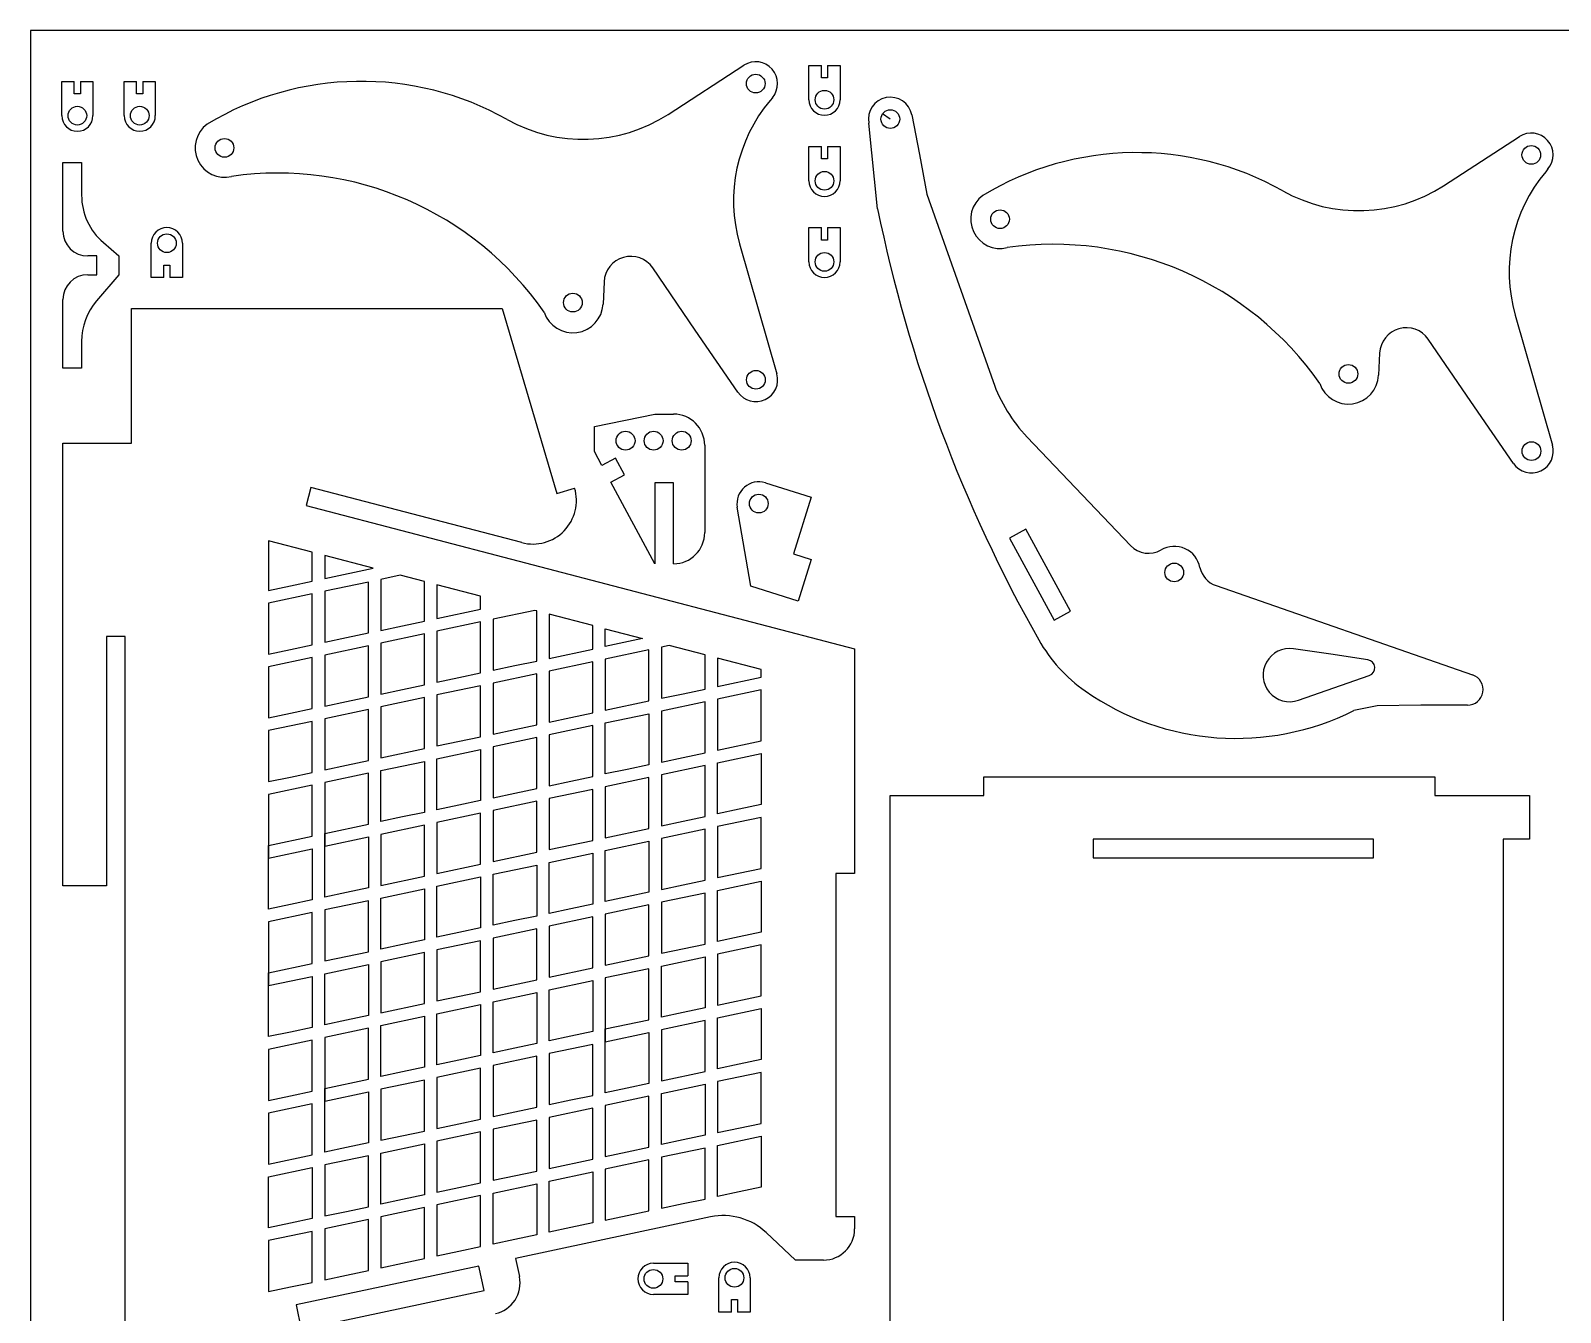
# Model space of a CAD drawing. Extents: x 0 to 500, y 0 to 380.
# Drawn here: x 0 to 245.4, y 174.4 to 380 of the extents above; entities that cross this region are included whole.
import ezdxf

# ---------------------------------------------------------------- set-up
doc = ezdxf.new("R2010")
doc.units = 0
doc.header["$MEASUREMENT"] = 0
doc.layers.add('01', color=5, linetype='Continuous')
doc.layers.add('DEFAULT', color=7, linetype='Continuous')

msp = doc.modelspace()

# ---------------------------------------------------------------- linework, layer by layer
at = {"layer": '01'}
msp.add_lwpolyline([(0, 0), (500, 0), (500, 380), (0, 380)], close=True, dxfattribs=at)
at = {"layer": 'DEFAULT'}
for p, q in [((102.2482, 366.5649), (114.4141, 374.4375)), ((124.8493, 368.9174), (124.8493, 374.4174)), ((124.8493, 374.4174), (126.8493, 374.4174)), ((126.8493, 372.4174), (126.8493, 374.4174)), ((127.8493, 374.4174), (127.8493, 372.4174)), ((127.8493, 374.4174), (129.8493, 374.4174)), ((129.8493, 374.4174), (129.8493, 368.9174)), ((5.0051, 366.3611), (5.0051, 371.8611)), ((5.0051, 371.8611), (7.0051, 371.8611)), ((7.0051, 369.8611), (7.0051, 371.8611)), ((8.0051, 371.8611), (8.0051, 369.8611)), ((8.0051, 371.8611), (10.0051, 371.8611)), ((10.0051, 371.8611), (10.0051, 366.3611)), ((15.0066, 366.3611), (15.0066, 371.8611)), ((15.0066, 371.8611), (17.0066, 371.8611)), ((17.0066, 369.8611), (17.0066, 371.8611)), ((18.0066, 371.8611), (18.0066, 369.8611)), ((18.0066, 371.8611), (20.0066, 371.8611)), ((20.0066, 371.8611), (20.0066, 366.3611)), ((127.8493, 372.4174), (126.8493, 372.4174)), ((8.0051, 369.8611), (7.0051, 369.8611)), ((18.0066, 369.8611), (17.0066, 369.8611)), ((118.9931, 369.245), (118.6287, 368.8122)), ((137.9075, 365.8123), (136.6638, 366.6511)), ((141.3432, 366.48), (142.5615, 360.1183)), ((135.8749, 351.4086), (134.4718, 365.1444)), ((124.8493, 355.9159), (124.8493, 361.4159)), ((124.8493, 361.4159), (126.8493, 361.4159)), ((126.8493, 359.4159), (126.8493, 361.4159)), ((127.8493, 361.4159), (127.8493, 359.4159)), ((127.8493, 361.4159), (129.8493, 361.4159)), ((129.8493, 361.4159), (129.8493, 355.9159)), ((226.6557, 355.1302), (238.8215, 363.0028)), ((5.1777, 347.8561), (5.1777, 358.8561)), ((5.1777, 358.8561), (8.1777, 358.8561)), ((8.1777, 358.8561), (8.1777, 353.5983)), ((127.8493, 359.4159), (126.8493, 359.4159)), ((142.5614, 360.1183), (143.7796, 353.7563)), ((243.4005, 357.8103), (243.0362, 357.3775)), ((143.7796, 353.7563), (154.3828, 323.7383)), ((11.6698, 346.0057), (14.1777, 343.8561)), ((124.8493, 342.9144), (124.8493, 348.4144)), ((124.8493, 348.4144), (126.8493, 348.4144)), ((126.8493, 346.4144), (126.8493, 348.4144)), ((127.8493, 346.4144), (126.8493, 346.4144)), ((127.8493, 348.4144), (127.8493, 346.4144)), ((127.8493, 348.4144), (129.8493, 348.4144)), ((129.8493, 348.4144), (129.8493, 342.9144)), ((10.6462, 343.8561), (9.1777, 343.8561)), ((10.6462, 340.8561), (10.6462, 343.8561)), ((14.1777, 343.8561), (14.1777, 340.8561)), ((19.3555, 340.4109), (19.3555, 345.9109)), ((24.3555, 345.9109), (24.3555, 340.4109)), ((113.731, 345.824), (119.7096, 324.9648)), ((21.3555, 340.4109), (21.3555, 342.4109)), ((21.3555, 342.4109), (22.3555, 342.4109)), ((22.3555, 342.4109), (22.3555, 340.4109)), ((106.6226, 331.9812), (99.7857, 341.9423)), ((9.1777, 340.8561), (10.6462, 340.8561)), ((14.1777, 340.8561), (10.5852, 336.6647)), ((21.3555, 340.4109), (19.3555, 340.4109)), ((24.3555, 340.4109), (22.3555, 340.4109)), ((91.9945, 339.7259), (91.8258, 336.1541)), ((5.1777, 325.8561), (5.1777, 336.8561)), ((16.1829, 313.8346), (16.1829, 335.4108)), ((16.1829, 335.4108), (75.6586, 335.4108)), ((75.6586, 335.4108), (84.3931, 305.7953)), ((238.1384, 334.3893), (244.117, 313.5302)), ((113.4594, 322.02), (106.6226, 331.9812)), ((8.1777, 330.1568), (8.1777, 325.8561)), ((231.03, 320.5464), (224.1931, 330.5075)), ((216.4019, 328.2911), (216.2332, 324.7192)), ((8.1777, 325.8561), (5.1777, 325.8561)), ((237.8668, 310.5853), (231.03, 320.5465)), ((90.4382, 316.5005), (100.133, 318.5005)), ((100.133, 318.5005), (103.133, 318.5005)), ((90.4382, 312.5057), (90.4382, 316.5005)), ((159.856, 314.8192), (176.4312, 297.4233)), ((5.1829, 242.8346), (5.1829, 313.8346)), ((5.1829, 313.8346), (16.1829, 313.8346)), ((91.6526, 310.2504), (90.4382, 312.5057)), ((108.133, 313.5005), (108.133, 299.5005)), ((93.826, 311.4207), (91.6526, 310.2504)), ((95.2482, 308.7792), (93.826, 311.4207)), ((93.0748, 307.609), (95.2482, 308.7792)), ((100.133, 294.5005), (93.0748, 307.609)), ((103.133, 307.5005), (100.133, 307.5005)), ((100.133, 307.5005), (100.133, 294.5005)), ((103.133, 294.5005), (103.133, 307.5005)), ((117.8615, 307.4861), (125.2241, 305.1646)), ((44.9415, 306.7371), (44.1829, 303.8346)), ((78.7863, 297.8913), (44.9415, 306.7371)), ((84.3931, 305.7953), (87.2705, 306.6439)), ((125.2241, 305.1646), (122.3593, 296.0786)), ((44.1829, 303.8346), (132.1829, 280.8346)), ((115.5221, 290.8947), (113.359, 303.5588)), ((159.6351, 300.0479), (157.0014, 298.6113)), ((166.8185, 286.8798), (159.6351, 300.0479)), ((45.1829, 296.3381), (38.1829, 298.1676)), ((38.1829, 298.1676), (38.1829, 290.2276)), ((157.0014, 298.6113), (164.1848, 285.4431)), ((45.1829, 291.7125), (45.1829, 296.3381)), ((54.9521, 293.7847), (47.1829, 295.8153)), ((47.1829, 295.8153), (47.1829, 293.976)), ((122.3593, 296.0786), (125.2204, 295.1765)), ((125.2204, 295.1765), (123.1155, 288.5005)), ((47.1829, 293.9759), (47.1829, 292.1366)), ((47.1829, 292.1366), (54.9521, 293.7847)), ((59.2701, 292.6561), (56.1829, 292.0012)), ((63.1829, 291.6334), (59.2701, 292.6561)), ((38.1829, 290.2276), (41.6829, 290.9701)), ((45.1829, 289.668), (38.1829, 288.1831)), ((41.6829, 290.9701), (45.1829, 291.7125)), ((45.1829, 281.49), (45.1829, 289.668)), ((54.1829, 291.577), (47.1829, 290.0921)), ((47.1829, 290.0921), (47.1829, 281.9141)), ((54.1829, 283.399), (54.1829, 291.577)), ((56.1829, 292.0012), (56.1829, 283.8232)), ((63.1829, 285.3081), (63.1829, 291.6334)), ((72.1829, 289.2813), (65.1829, 291.1107)), ((65.1829, 291.1107), (65.1829, 288.4215)), ((123.1155, 288.5005), (115.5221, 290.8947)), ((190.1539, 291.0004), (231.3146, 276.6837)), ((38.1829, 288.1831), (38.1829, 280.0051)), ((65.1829, 288.4216), (65.1829, 285.7324)), ((65.1829, 285.7324), (72.1829, 287.2173)), ((72.1829, 287.2173), (72.1829, 289.2813)), ((59.6829, 284.5656), (63.1829, 285.3081)), ((72.1829, 285.1728), (65.1829, 283.6879)), ((72.1829, 276.9948), (72.1829, 285.1728)), ((80.86, 287.0134), (74.1829, 285.597)), ((74.1829, 285.597), (74.1829, 277.4189)), ((81.1829, 286.929), (80.86, 287.0134)), ((81.1829, 278.9037), (81.1829, 286.929)), ((90.1829, 284.5766), (83.1829, 286.4062)), ((83.1829, 286.4062), (83.1829, 282.8671)), ((164.1848, 285.4431), (166.8185, 286.8798)), ((15.1829, 282.8346), (12.1829, 282.8346)), ((12.1829, 282.8346), (12.1829, 242.8346)), ((15.1829, 169.8346), (15.1829, 282.8346)), ((47.1829, 281.9141), (50.6829, 282.6566)), ((50.6829, 282.6566), (54.1829, 283.399)), ((56.1829, 283.8232), (59.6829, 284.5656)), ((63.1829, 283.2636), (56.1829, 281.7787)), ((63.1829, 275.0856), (63.1829, 283.2636)), ((65.1829, 283.6879), (65.1829, 275.5099)), ((83.1829, 282.8671), (83.1829, 279.328)), ((90.1829, 280.8128), (90.1829, 284.5766)), ((92.1829, 284.0539), (98.132, 282.499)), ((92.1829, 281.2371), (92.1829, 284.0539)), ((98.132, 282.499), (92.1829, 281.2371)), ((38.1829, 280.0051), (41.6829, 280.7476)), ((41.6829, 280.7476), (45.1829, 281.49)), ((54.1829, 281.3546), (47.1829, 279.8697)), ((47.1829, 279.8697), (47.1829, 271.6917)), ((54.1829, 273.1765), (54.1829, 281.3546)), ((56.1829, 281.7787), (56.1829, 273.6007)), ((83.1829, 279.328), (90.1829, 280.8128)), ((99.1829, 280.6774), (92.1829, 279.1926)), ((99.1829, 272.4994), (99.1829, 280.6774)), ((102.45, 281.3699), (101.1829, 281.1012)), ((101.1829, 281.1012), (101.1829, 272.9232)), ((108.1829, 279.8716), (102.45, 281.3699)), ((108.1829, 274.4081), (108.1829, 279.8716)), ((132.1829, 280.8346), (132.1829, 244.8346)), ((208.5486, 279.9785), (202.594, 280.8635)), ((214.5032, 279.0935), (208.5486, 279.9785)), ((45.1829, 279.4455), (38.1829, 277.9606)), ((38.1829, 277.9606), (38.1829, 269.7826)), ((45.1829, 271.2675), (45.1829, 279.4455)), ((74.1829, 277.4189), (77.6829, 278.1613)), ((77.6829, 278.1613), (81.1829, 278.9037)), ((90.1829, 278.7683), (83.1829, 277.2835)), ((90.1829, 270.5903), (90.1829, 278.7683)), ((92.1829, 279.1926), (92.1829, 271.0146)), ((117.1829, 277.5193), (110.1829, 279.3488)), ((110.1829, 279.3488), (110.1829, 277.0906)), ((117.1829, 276.3171), (117.1829, 277.5193)), ((59.6829, 274.3431), (63.1829, 275.0856)), ((65.1829, 275.5099), (68.6829, 276.2523)), ((72.1829, 274.9502), (65.1829, 273.4653)), ((68.6829, 276.2523), (72.1829, 276.9948)), ((72.1829, 266.7722), (72.1829, 274.9502)), ((81.1829, 276.8593), (74.1829, 275.3745)), ((74.1829, 275.3745), (74.1829, 267.1964)), ((81.1829, 268.6812), (81.1829, 276.8593)), ((83.1829, 277.2835), (83.1829, 269.1055)), ((110.1829, 277.0906), (110.1829, 274.8323)), ((110.1829, 274.8323), (117.1829, 276.3171)), ((203.3688, 272.6211), (214.7395, 276.5795)), ((47.1829, 271.6917), (50.6829, 272.4341)), ((50.6829, 272.4341), (54.1829, 273.1765)), ((56.1829, 273.6007), (59.6829, 274.3431)), ((63.1829, 273.041), (56.1829, 271.5562)), ((63.1829, 264.863), (63.1829, 273.041)), ((65.1829, 273.4653), (65.1829, 265.2873)), ((92.1829, 271.0146), (99.1829, 272.4994)), ((101.1829, 272.9232), (104.6829, 273.6656)), ((104.6829, 273.6656), (108.1829, 274.4081)), ((117.1829, 274.2726), (110.1829, 272.7878)), ((110.1829, 272.7878), (110.1829, 264.6098)), ((117.1829, 266.0946), (117.1829, 274.2726)), ((38.1829, 269.7826), (41.6829, 270.5251)), ((41.6829, 270.5251), (45.1829, 271.2675)), ((54.1829, 271.132), (47.1829, 269.6472)), ((54.1829, 262.954), (54.1829, 271.132)), ((56.1829, 271.5562), (56.1829, 263.3781)), ((86.6829, 269.8479), (90.1829, 270.5903)), ((92.1829, 268.9701), (99.1829, 270.4549)), ((99.1829, 270.4549), (99.1829, 262.2769)), ((108.1829, 272.3635), (101.1829, 270.8787)), ((101.1829, 270.8787), (101.1829, 262.7007)), ((108.1829, 264.1855), (108.1829, 272.3635)), ((216.0032, 271.6931), (212.2712, 270.9677)), ((222.9965, 271.8452), (216.0032, 271.6931)), ((230.4858, 271.8224), (222.9965, 271.8452)), ((45.1829, 269.223), (38.1829, 267.7381)), ((38.1829, 267.7381), (38.1829, 259.5601)), ((45.1829, 261.045), (45.1829, 269.223)), ((47.1829, 269.6472), (47.1829, 261.4691)), ((74.1829, 267.1964), (77.6829, 267.9388)), ((77.6829, 267.9388), (81.1829, 268.6812)), ((83.1829, 269.1055), (86.6829, 269.8479)), ((90.1829, 268.5458), (83.1829, 267.061)), ((90.1829, 260.3678), (90.1829, 268.5458)), ((92.1829, 260.7921), (92.1829, 268.9701)), ((65.1829, 265.2873), (72.1829, 266.7722)), ((81.1829, 266.6367), (74.1829, 265.1519)), ((74.1829, 265.1519), (74.1829, 256.9739)), ((81.1829, 258.4587), (81.1829, 266.6367)), ((83.1829, 267.061), (83.1829, 258.883)), ((110.1829, 264.6098), (117.1829, 266.0946)), ((50.6829, 262.2116), (54.1829, 262.954)), ((56.1829, 263.3781), (63.1829, 264.863)), ((56.1829, 261.3336), (63.1829, 262.8185)), ((63.1829, 262.8185), (63.1829, 254.6405)), ((65.1829, 263.2428), (72.1829, 264.7277)), ((65.1829, 255.0648), (65.1829, 263.2428)), ((72.1829, 264.7277), (72.1829, 256.5497)), ((101.1829, 262.7007), (104.6829, 263.4431)), ((104.6829, 263.4431), (108.1829, 264.1855)), ((110.1829, 262.5653), (117.1829, 264.0501)), ((117.1829, 264.0501), (117.1829, 255.8721)), ((38.1829, 259.5601), (41.6829, 260.3026)), ((41.6829, 260.3026), (45.1829, 261.045)), ((47.1829, 261.4691), (50.6829, 262.2116)), ((54.1829, 260.9096), (47.1829, 259.4247)), ((54.1829, 252.7316), (54.1829, 260.9096)), ((56.1829, 253.1556), (56.1829, 261.3336)), ((86.6829, 259.6254), (90.1829, 260.3678)), ((95.6829, 261.5345), (92.1829, 260.7921)), ((99.1829, 260.232), (92.1829, 258.7472)), ((99.1829, 262.2769), (95.6829, 261.5345)), ((99.1829, 252.054), (99.1829, 260.232)), ((108.1829, 262.1411), (101.1829, 260.6563)), ((101.1829, 260.6563), (101.1829, 252.4783)), ((108.1829, 253.963), (108.1829, 262.1411)), ((110.1829, 254.3873), (110.1829, 262.5653)), ((152.8992, 257.3558), (152.8992, 260.3558)), ((152.8992, 260.3558), (225.2626, 260.3558)), ((225.2626, 260.3558), (225.2626, 257.3558)), ((45.1829, 259.0005), (38.1829, 257.5156)), ((45.1829, 250.8225), (45.1829, 259.0005)), ((47.1829, 259.4247), (47.1829, 249.2022)), ((74.1829, 256.9739), (77.6829, 257.7163)), ((77.6829, 257.7163), (81.1829, 258.4587)), ((83.1829, 258.883), (86.6829, 259.6254)), ((90.1829, 258.3232), (83.1829, 256.8384)), ((90.1829, 250.1452), (90.1829, 258.3232)), ((92.1829, 258.7472), (92.1829, 250.5692)), ((38.1829, 257.5156), (38.1829, 247.2931)), ((68.6829, 255.8072), (65.1829, 255.0648)), ((72.1829, 256.5497), (68.6829, 255.8072)), ((81.1829, 256.4141), (74.1829, 254.9293)), ((81.1829, 248.2361), (81.1829, 256.4141)), ((83.1829, 256.8384), (83.1829, 248.6604)), ((117.1829, 255.8721), (113.6829, 255.1297)), ((137.8992, 155.3558), (137.8992, 257.3558)), ((137.8992, 257.3558), (152.8992, 257.3558)), ((225.2626, 257.3558), (240.427, 257.3558)), ((240.427, 257.3558), (240.427, 250.3558)), ((59.6829, 253.898), (56.1829, 253.1556)), ((63.1829, 254.6405), (59.6829, 253.8981)), ((72.1829, 254.5051), (65.1829, 253.0202)), ((65.1829, 253.0202), (65.1829, 244.8422)), ((72.1829, 246.3271), (72.1829, 254.5051)), ((74.1829, 254.9293), (74.1829, 246.7513)), ((101.1829, 252.4783), (104.6829, 253.2207)), ((104.6829, 253.2206), (108.1829, 253.963)), ((113.6829, 255.1297), (110.1829, 254.3873)), ((117.1829, 253.8277), (110.1829, 252.3429)), ((117.1829, 245.6497), (117.1829, 253.8277)), ((38.1829, 249.3376), (45.1829, 250.8225)), ((47.1829, 251.2467), (54.1829, 252.7316)), ((47.1829, 241.0242), (47.1829, 251.2467)), ((47.1829, 249.2022), (54.1829, 250.6871)), ((54.1829, 250.6871), (54.1829, 242.5091)), ((63.1829, 252.596), (56.1829, 251.1111)), ((56.1829, 251.1111), (56.1829, 242.9331)), ((63.1829, 244.418), (63.1829, 252.596)), ((92.1829, 250.5692), (99.1829, 252.054)), ((108.1829, 251.9186), (101.1829, 250.4338)), ((101.1829, 250.4338), (101.1829, 242.2558)), ((108.1829, 243.7406), (108.1829, 251.9186)), ((110.1829, 252.3429), (110.1829, 244.1649)), ((215.427, 250.3559), (170.427, 250.3559)), ((170.427, 250.3559), (170.427, 247.3559)), ((215.427, 247.3559), (215.427, 250.3559)), ((240.427, 250.3558), (236.227, 250.3558)), ((236.227, 250.3558), (236.227, 162.3558)), ((38.1829, 239.1151), (38.1829, 249.3376)), ((38.1829, 247.2931), (45.1829, 248.778)), ((45.1829, 248.778), (45.1829, 240.6)), ((74.1829, 246.7513), (81.1829, 248.2361)), ((83.1829, 248.6604), (90.1829, 250.1452)), ((83.1829, 246.6159), (90.1829, 248.1007)), ((90.1829, 248.1007), (90.1829, 239.9227)), ((92.1829, 248.5247), (99.1829, 250.0095)), ((92.1829, 240.3467), (92.1829, 248.5247)), ((99.1829, 250.0095), (99.1829, 241.8315)), ((65.1829, 244.8422), (72.1829, 246.3271)), ((74.1829, 244.7068), (81.1829, 246.1916)), ((81.1829, 246.1916), (81.1829, 238.0136)), ((83.1829, 238.4379), (83.1829, 246.6159)), ((110.1829, 244.1649), (117.1829, 245.6497)), ((170.427, 247.3559), (215.427, 247.3559)), ((56.1829, 242.9331), (63.1829, 244.418)), ((65.1829, 242.7977), (72.1829, 244.2826)), ((72.1829, 244.2826), (72.1829, 236.1046)), ((74.1829, 236.5288), (74.1829, 244.7068)), ((101.1829, 242.2558), (104.6829, 242.9982)), ((104.6829, 242.9982), (108.1829, 243.7406)), ((110.1829, 242.1204), (117.1829, 243.6052)), ((117.1829, 243.6052), (117.1829, 235.4272)), ((132.1829, 244.8346), (129.1829, 244.8346)), ((129.1829, 244.8346), (129.1829, 189.8346)), ((12.1829, 242.8346), (5.1829, 242.8346)), ((45.1829, 240.6), (41.6829, 239.8576)), ((50.6829, 241.7667), (47.1829, 241.0242)), ((54.1829, 242.5091), (50.6829, 241.7667)), ((56.1829, 240.8886), (63.1829, 242.3735)), ((56.1829, 232.7106), (56.1829, 240.8886)), ((63.1829, 242.3735), (63.1829, 234.1955)), ((65.1829, 234.6197), (65.1829, 242.7977)), ((95.6829, 241.0891), (92.1829, 240.3467)), ((99.1829, 241.8315), (95.6829, 241.0891)), ((108.1829, 241.6961), (101.1829, 240.2113)), ((108.1829, 233.5181), (108.1829, 241.6961)), ((110.1829, 233.9424), (110.1829, 242.1204)), ((41.6829, 239.8576), (38.1829, 239.1151)), ((45.1829, 238.5555), (38.1829, 237.0706)), ((45.1829, 230.3775), (45.1829, 238.5555)), ((54.1829, 240.4646), (47.1829, 238.9797)), ((47.1829, 238.9797), (47.1829, 230.8017)), ((54.1829, 232.2866), (54.1829, 240.4646)), ((86.6829, 239.1803), (83.1829, 238.4379)), ((90.1829, 239.9227), (86.6829, 239.1803)), ((99.1829, 239.787), (92.1829, 238.3022)), ((92.1829, 238.3022), (92.1829, 230.1242)), ((99.1829, 231.609), (99.1829, 239.787)), ((101.1829, 240.2113), (101.1829, 232.0333)), ((38.1829, 237.0706), (38.1829, 226.8481)), ((72.1829, 236.1046), (68.6829, 235.3621)), ((77.6829, 237.2712), (74.1829, 236.5288)), ((81.1829, 235.969), (74.1829, 234.4842)), ((81.1829, 238.0136), (77.6829, 237.2712)), ((81.1829, 227.791), (81.1829, 235.969)), ((90.1829, 237.8781), (83.1829, 236.3932)), ((83.1829, 236.3932), (83.1829, 228.2153)), ((90.1829, 229.7001), (90.1829, 237.8781)), ((59.6829, 233.453), (56.1829, 232.7106)), ((63.1829, 234.1955), (59.6829, 233.453)), ((68.6829, 235.3621), (65.1829, 234.6197)), ((72.1829, 234.06), (65.1829, 232.5751)), ((72.1829, 225.8819), (72.1829, 234.06)), ((74.1829, 234.4842), (74.1829, 226.3062)), ((101.1829, 232.0333), (108.1829, 233.5181)), ((113.6829, 234.6848), (110.1829, 233.9424)), ((117.1829, 233.3827), (110.1829, 231.8979)), ((117.1829, 235.4272), (113.6829, 234.6848)), ((117.1829, 225.2047), (117.1829, 233.3827)), ((47.1829, 230.8017), (54.1829, 232.2866)), ((63.1829, 232.1509), (56.1829, 230.666)), ((63.1829, 223.9729), (63.1829, 232.1509)), ((65.1829, 232.5751), (65.1829, 224.3971)), ((92.1829, 230.1242), (95.6829, 230.8666)), ((95.6829, 230.8666), (99.1829, 231.609)), ((101.1829, 229.9888), (108.1829, 231.4736)), ((108.1829, 231.4736), (108.1829, 223.2956)), ((110.1829, 231.8979), (110.1829, 223.7199)), ((38.1829, 228.8926), (45.1829, 230.3775)), ((38.1829, 218.6701), (38.1829, 228.8926)), ((38.1829, 226.8481), (45.1829, 228.333)), ((45.1829, 228.333), (45.1829, 220.155)), ((47.1829, 228.7572), (54.1829, 230.2421)), ((47.1829, 220.5792), (47.1829, 228.7572)), ((54.1829, 230.2421), (54.1829, 222.0641)), ((56.1829, 230.666), (56.1829, 222.488)), ((83.1829, 228.2153), (90.1829, 229.7001)), ((99.1829, 229.5645), (92.1829, 228.0797)), ((99.1829, 221.3866), (99.1829, 229.5645)), ((101.1829, 221.8108), (101.1829, 229.9888)), ((65.1829, 224.3971), (72.1829, 225.8819)), ((74.1829, 226.3062), (81.1829, 227.791)), ((83.1829, 226.1707), (90.1829, 227.6555)), ((83.1829, 217.9928), (83.1829, 226.1707)), ((90.1829, 227.6555), (90.1829, 219.4776)), ((92.1829, 228.0797), (92.1829, 217.8572)), ((56.1829, 222.488), (63.1829, 223.9729)), ((65.1829, 222.3526), (72.1829, 223.8374)), ((72.1829, 223.8374), (72.1829, 215.6595)), ((74.1829, 224.2617), (81.1829, 225.7465)), ((74.1829, 216.0837), (74.1829, 224.2617)), ((81.1829, 225.7465), (81.1829, 217.5685)), ((110.1829, 223.7199), (117.1829, 225.2047)), ((50.6829, 221.3216), (47.1829, 220.5792)), ((54.1829, 222.0641), (50.6829, 221.3216)), ((56.1829, 220.4435), (63.1829, 221.9284)), ((63.1829, 221.9284), (63.1829, 213.7504)), ((65.1829, 214.1746), (65.1829, 222.3526)), ((92.1829, 219.9017), (99.1829, 221.3866)), ((104.6829, 222.5532), (101.1829, 221.8108)), ((108.1829, 221.2512), (101.1829, 219.7664)), ((108.1829, 223.2956), (104.6829, 222.5532)), ((108.1829, 213.0732), (108.1829, 221.2512)), ((110.1829, 221.6754), (117.1829, 223.1602)), ((110.1829, 213.4974), (110.1829, 221.6754)), ((117.1829, 223.1602), (117.1829, 214.9822)), ((41.6829, 219.4126), (38.1829, 218.6701)), ((45.1829, 220.155), (41.6829, 219.4126)), ((54.1829, 220.0193), (47.1829, 218.5344)), ((47.1829, 218.5344), (47.1829, 208.3119)), ((54.1829, 211.8413), (54.1829, 220.0193)), ((56.1829, 212.2655), (56.1829, 220.4435)), ((86.6829, 218.7352), (83.1829, 217.9928)), ((90.1829, 219.4776), (86.6829, 218.7352)), ((92.1829, 209.6792), (92.1829, 219.9017)), ((92.1829, 217.8572), (99.1829, 219.342)), ((99.1829, 219.342), (99.1829, 211.164)), ((101.1829, 219.7664), (101.1829, 211.5884)), ((45.1829, 218.1105), (38.1829, 216.6256)), ((38.1829, 216.6256), (38.1829, 208.4476)), ((45.1829, 209.9325), (45.1829, 218.1105)), ((77.6829, 216.8261), (74.1829, 216.0837)), ((81.1829, 217.5685), (77.6829, 216.8261)), ((90.1829, 217.433), (83.1829, 215.9482)), ((83.1829, 215.9482), (83.1829, 207.7702)), ((90.1829, 209.2551), (90.1829, 217.433)), ((63.1829, 213.7504), (59.6829, 213.0079)), ((68.6829, 214.917), (65.1829, 214.1746)), ((72.1829, 213.6149), (65.1829, 212.1301)), ((72.1829, 215.6595), (68.6829, 214.9171)), ((72.1829, 205.4369), (72.1829, 213.6149)), ((81.1829, 215.524), (74.1829, 214.0392)), ((74.1829, 214.0392), (74.1829, 205.8612)), ((81.1829, 207.346), (81.1829, 215.524)), ((113.6829, 214.2398), (110.1829, 213.4974)), ((117.1829, 214.9822), (113.6829, 214.2398)), ((47.1829, 210.3564), (54.1829, 211.8413)), ((59.6829, 213.0079), (56.1829, 212.2655)), ((63.1829, 211.7059), (56.1829, 210.221)), ((63.1829, 203.5279), (63.1829, 211.7059)), ((65.1829, 212.1301), (65.1829, 203.9521)), ((99.1829, 211.164), (95.6829, 210.4216)), ((101.1829, 211.5884), (108.1829, 213.0732)), ((117.1829, 212.9378), (110.1829, 211.453)), ((110.1829, 211.453), (110.1829, 203.275)), ((117.1829, 204.7598), (117.1829, 212.9378)), ((38.1829, 208.4476), (41.6829, 209.1901)), ((41.6829, 209.1901), (45.1829, 209.9325)), ((47.1829, 200.1339), (47.1829, 210.3564)), ((47.1829, 208.3119), (54.1829, 209.7968)), ((54.1829, 209.7968), (54.1829, 201.6188)), ((56.1829, 210.221), (56.1829, 202.043)), ((86.6829, 208.5126), (90.1829, 209.2551)), ((95.6829, 210.4216), (92.1829, 209.6792)), ((99.1829, 209.1196), (92.1829, 207.6348)), ((99.1829, 200.9416), (99.1829, 209.1196)), ((101.1829, 209.5439), (108.1829, 211.0287)), ((101.1829, 201.3659), (101.1829, 209.5439)), ((108.1829, 211.0287), (108.1829, 202.8507)), ((45.1829, 207.888), (38.1829, 206.4031)), ((38.1829, 206.4031), (38.1829, 198.2251)), ((45.1829, 199.71), (45.1829, 207.888)), ((74.1829, 205.8612), (77.6829, 206.6036)), ((77.6829, 206.6036), (81.1829, 207.346)), ((83.1829, 207.7702), (86.6829, 208.5126)), ((90.1829, 207.2105), (83.1829, 205.7257)), ((90.1829, 199.0325), (90.1829, 207.2105)), ((92.1829, 207.6348), (92.1829, 199.4568)), ((65.1829, 203.9521), (68.6829, 204.6945)), ((68.6829, 204.6945), (72.1829, 205.4369)), ((81.1829, 205.3014), (74.1829, 203.8166)), ((74.1829, 203.8166), (74.1829, 195.6386)), ((81.1829, 197.1234), (81.1829, 205.3014)), ((83.1829, 205.7257), (83.1829, 197.5477)), ((110.1829, 203.275), (117.1829, 204.7598)), ((54.1829, 201.6188), (50.6829, 200.8763)), ((56.1829, 202.043), (63.1829, 203.5279)), ((56.1829, 199.9985), (63.1829, 201.4834)), ((63.1829, 201.4834), (63.1829, 193.3054)), ((72.1829, 203.3923), (65.1829, 201.9075)), ((65.1829, 201.9075), (65.1829, 193.7295)), ((72.1829, 195.2143), (72.1829, 203.3923)), ((104.6829, 202.1083), (101.1829, 201.3659)), ((108.1829, 202.8507), (104.6829, 202.1083)), ((110.1829, 201.2305), (117.1829, 202.7153)), ((110.1829, 193.0524), (110.1829, 201.2305)), ((117.1829, 202.7153), (117.1829, 194.5373)), ((38.1829, 198.2251), (45.1829, 199.71)), ((50.6829, 200.8763), (47.1829, 200.1339)), ((54.1829, 199.5743), (47.1829, 198.0894)), ((54.1829, 191.3963), (54.1829, 199.5743)), ((56.1829, 191.8205), (56.1829, 199.9985)), ((83.1829, 197.5477), (90.1829, 199.0325)), ((92.1829, 199.4568), (95.6829, 200.1992)), ((99.1829, 198.8971), (92.1829, 197.4123)), ((95.6829, 200.1992), (99.1829, 200.9416)), ((99.1829, 190.7191), (99.1829, 198.8971)), ((108.1829, 200.8062), (101.1829, 199.3214)), ((101.1829, 199.3214), (101.1829, 191.1434)), ((108.1829, 192.6282), (108.1829, 200.8062)), ((38.1829, 196.1806), (45.1829, 197.6655)), ((45.1829, 197.6655), (45.1829, 189.4875)), ((47.1829, 198.0894), (47.1829, 189.9114)), ((74.1829, 195.6386), (81.1829, 197.1234)), ((83.1829, 195.5032), (90.1829, 196.988)), ((90.1829, 196.988), (90.1829, 188.81)), ((92.1829, 197.4123), (92.1829, 189.2343)), ((38.1829, 188.0026), (38.1829, 196.1806)), ((65.1829, 193.7295), (68.6829, 194.4719)), ((68.6829, 194.4719), (72.1829, 195.2143)), ((74.1829, 193.5941), (81.1829, 195.0789)), ((81.1829, 195.0789), (81.1829, 186.9009)), ((83.1829, 187.3252), (83.1829, 195.5032)), ((117.1829, 194.5373), (113.6829, 193.7949)), ((59.6829, 192.5629), (56.1829, 191.8205)), ((63.1829, 193.3054), (59.6829, 192.5629)), ((72.1829, 193.1698), (65.1829, 191.685)), ((65.1829, 191.685), (65.1829, 183.507)), ((72.1829, 184.9918), (72.1829, 193.1698)), ((74.1829, 185.4161), (74.1829, 193.5941)), ((101.1829, 191.1434), (104.6829, 191.8858)), ((104.6829, 191.8858), (108.1829, 192.6282)), ((113.6829, 193.7949), (110.1829, 193.0524)), ((45.1829, 189.4875), (41.6829, 188.7451)), ((47.1829, 189.9114), (50.6829, 190.6538)), ((54.1829, 189.3518), (47.1829, 187.8669)), ((50.6829, 190.6538), (54.1829, 191.3963)), ((54.1829, 181.1738), (54.1829, 189.3518)), ((63.1829, 191.2609), (56.1829, 189.776)), ((56.1829, 189.776), (56.1829, 181.598)), ((63.1829, 183.0829), (63.1829, 191.2609)), ((109.0777, 189.7517), (77.7899, 183.1149)), ((92.1829, 189.2343), (95.6829, 189.9767)), ((95.6829, 189.9767), (99.1829, 190.7191)), ((129.1829, 189.8346), (132.1829, 189.8346)), ((132.1829, 189.8346), (132.1829, 187.8346)), ((41.6829, 188.7451), (38.1829, 188.0026)), ((45.1829, 187.443), (38.1829, 185.9581)), ((45.1829, 179.265), (45.1829, 187.443)), ((47.1829, 187.8669), (47.1829, 179.6889)), ((81.1829, 186.9009), (77.6829, 186.1585)), ((86.6829, 188.0676), (83.1829, 187.3252)), ((90.1829, 188.81), (86.6829, 188.0676)), ((122.6943, 182.8346), (117.9924, 187.254)), ((38.1829, 185.9581), (38.1829, 177.7801)), ((65.1829, 183.507), (68.6829, 184.2494)), ((68.6829, 184.2494), (72.1829, 184.9918)), ((77.6829, 186.1585), (74.1829, 185.4161)), ((71.9205, 181.8698), (42.5734, 175.6447)), ((56.1829, 181.598), (59.6829, 182.3404)), ((59.6829, 182.3404), (63.1829, 183.0829)), ((72.7505, 177.9569), (71.9205, 181.8698)), ((77.7899, 183.1149), (78.4124, 180.1802)), ((99.9046, 182.3283), (105.4046, 182.3283)), ((105.4046, 182.3283), (105.4046, 180.3283)), ((127.1829, 182.8346), (122.6943, 182.8346)), ((41.6829, 178.5226), (45.1829, 179.265)), ((47.1829, 179.6889), (50.6829, 180.4313)), ((50.6829, 180.4313), (54.1829, 181.1738)), ((103.4046, 179.3283), (103.4046, 180.3283)), ((103.4046, 180.3283), (105.4046, 180.3283)), ((105.4046, 179.3283), (103.4046, 179.3283)), ((105.4046, 179.3283), (105.4046, 177.3283)), ((110.4046, 174.4998), (110.4046, 179.9998)), ((115.4046, 179.9998), (115.4046, 174.4998)), ((38.1829, 177.7801), (41.6829, 178.5226)), ((43.4034, 171.7318), (72.7505, 177.9569)), ((105.4046, 177.3283), (99.9046, 177.3283)), ((42.5734, 175.6447), (43.4034, 171.7318)), ((112.4046, 174.4998), (110.4046, 174.4998)), ((112.4046, 174.4998), (112.4046, 176.4998)), ((112.4046, 176.4998), (113.4046, 176.4998)), ((113.4046, 176.4998), (113.4046, 174.4998)), ((115.4046, 174.4998), (113.4046, 174.4998))]:
    msp.add_line(p, q, dxfattribs=at)
for centre, radius in [((116.3156, 371.4992), 1.5), ((127.3493, 368.9174), 1.5), ((7.5051, 366.3611), 1.5), ((17.5066, 366.3611), 1.5001), ((137.9075, 365.8123), 1.5001), ((31.0995, 361.195), 1.5), ((240.723, 360.0645), 1.5), ((127.3493, 355.9159), 1.5), ((155.5069, 349.7603), 1.5), ((21.8555, 345.9109), 1.5001), ((127.3493, 342.9144), 1.4999), ((86.9819, 336.3828), 1.5), ((211.3893, 324.9481), 1.5), ((116.3451, 324.0006), 1.5), ((95.4382, 314.2406), 1.5132), ((99.9382, 314.2406), 1.5132), ((104.4382, 314.2406), 1.5132), ((240.7525, 312.5659), 1.5), ((116.809, 304.1482), 1.5), ((183.4503, 293.1058), 1.5), ((99.9046, 179.8283), 1.5001), ((112.9046, 179.9998), 1.5)]:
    msp.add_circle(centre, radius, dxfattribs=at)
for centre, radius, start, end in [((116.3156, 371.4991), 3.5, 319.906876, 122.90784), ((53.0269, 324.0165), 47.8501, 60.710984, 121.076533), ((137.761, 352.7201), 25, 139.932932, 196.012334), ((127.3493, 368.9174), 2.5, 180, 0), ((137.9075, 365.8122), 3.5, 10.99974, 190.99925), ((7.5051, 366.3611), 2.5, 180, 0), ((17.5066, 366.3611), 2.5, 180, 0), ((88.6662, 387.5537), 25, 240.71118, 302.907191), ((31.0995, 361.1949), 4.7071, 126.079637, 284.151362), ((240.723, 360.0645), 3.5, 319.906715, 122.907945), ((177.4343, 312.5818), 47.8501, 60.710988, 121.076535), ((39.6628, 305.1096), 52.0515, 34.845827, 98.18714), ((127.3493, 355.9159), 2.5, 180, 0), ((262.1684, 341.2854), 24.9999, 139.932797, 196.012329), ((18.1777, 353.5983), 10, 180, 229.398855), ((155.5069, 349.7603), 4.7071, 126.079674, 284.151385), ((213.0737, 376.119), 25, 240.710997, 302.907191), ((367.0208, 398.4478), 235.8837, 191.502861, 209.499415), ((9.1777, 347.8561), 4, 180, 270), ((21.8555, 345.9109), 2.5, 0, 180), ((96.2627, 339.5243), 4.273, 34.463606, 177.295766), ((164.0702, 293.675), 52.0515, 34.845822, 98.187132), ((127.3493, 342.9144), 2.5, 180, 0), ((9.1777, 336.8561), 4, 90, 180), ((18.1777, 330.1568), 9.9999, 139.3985, 180), ((86.9819, 336.3828), 4.8493, 198.421608, 357.29686), ((220.6701, 328.0895), 4.273, 34.463664, 177.295771), ((116.3451, 324.0005), 3.5, 214.463663, 15.992746), ((211.3893, 324.948), 4.8493, 198.421266, 357.295779), ((177.9555, 332.0648), 25.0001, 199.454587, 223.616093), ((103.133, 313.5005), 5, 0, 90), ((240.7525, 312.5659), 3.5, 214.463663, 15.992746), ((116.809, 304.1481), 3.5, 72.499467, 189.693153), ((80.5564, 304.6638), 7, 255.352523, 16.431678), ((103.133, 299.5005), 5, 270, 0), ((179.3271, 300.1825), 3.9999, 223.615074, 300.227394), ((183.4503, 293.1057), 4.1904, 11.000634, 120.224929), ((191.468, 294.7783), 4.0008, 192.603469, 250.820283), ((183.4759, 294.6055), 24.9999, 209.499244, 235.110315), ((201.9673, 276.647), 4.2628, 81.546063, 289.193898), ((214.3121, 277.8074), 1.3002, 289.191544, 81.548298), ((230.4933, 274.3224), 2.5001, 269.828295, 70.821351), ((193.3571, 308.7752), 42.2747, 235.110229, 296.577592), ((111.1436, 179.9674), 10, 46.774011, 101.922577), ((127.1829, 187.8346), 5, 270, 0), ((99.9046, 179.8283), 2.5, 90, 270), ((112.9046, 179.9998), 2.5, 0, 180), ((73.5212, 179.1426), 5, 281.976052, 11.976928)]:
    msp.add_arc(centre, radius, start, end, dxfattribs=at)

doc.saveas('drawing.dxf')
